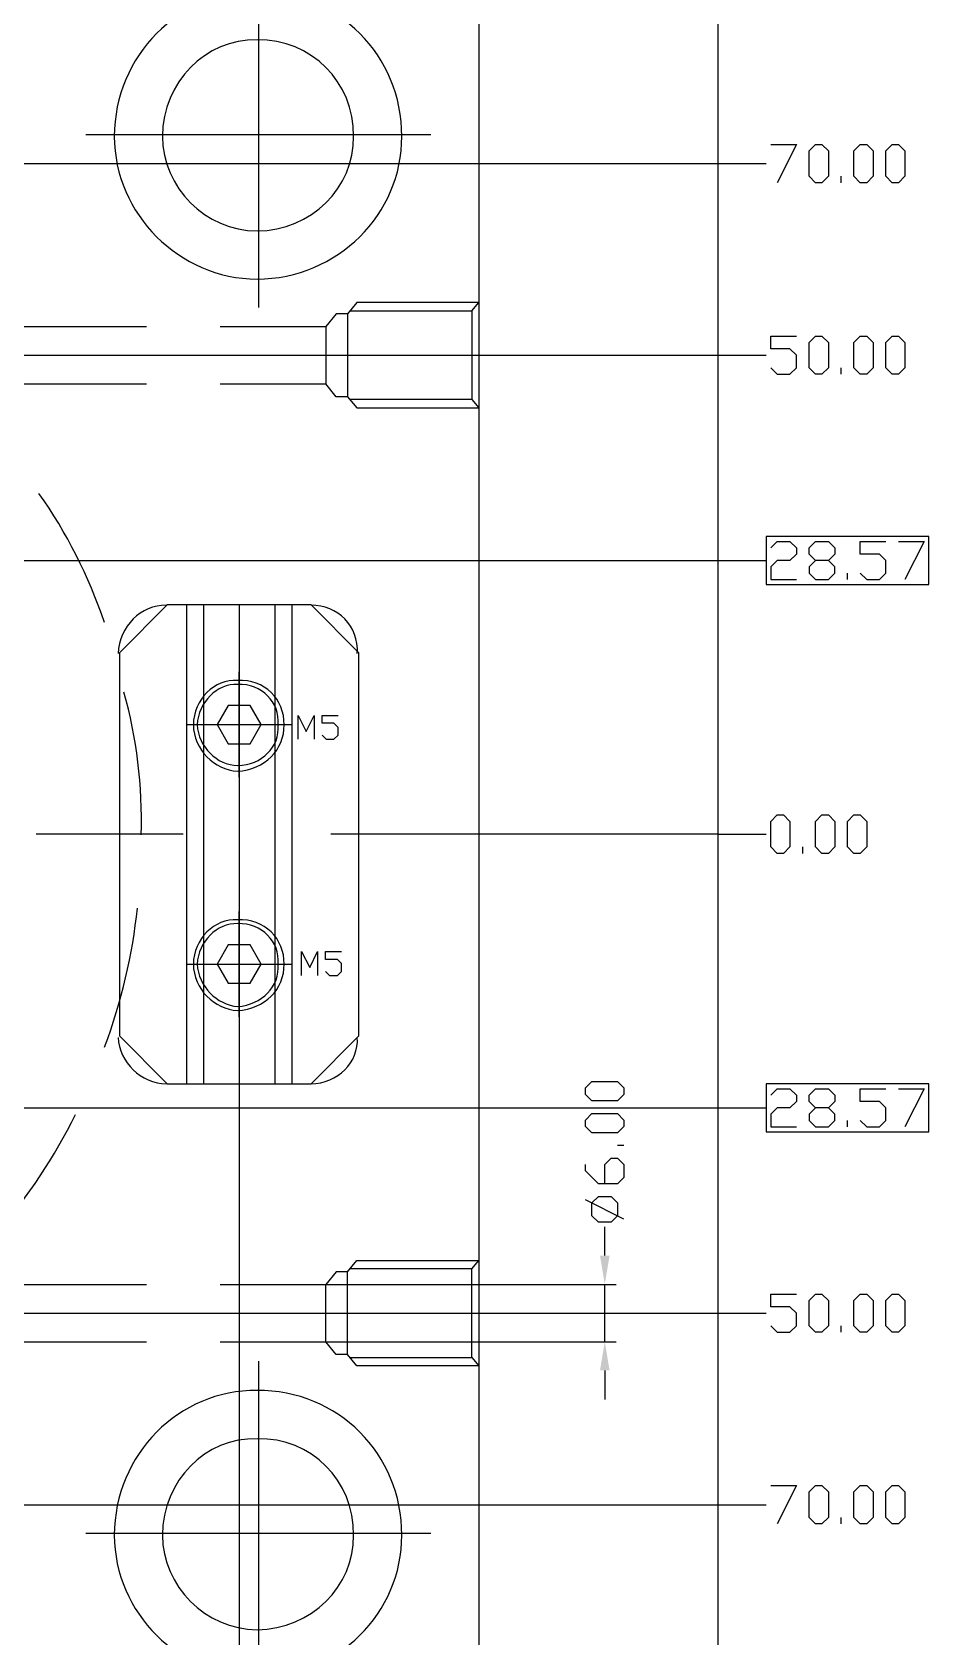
# Model space of a CAD drawing. Header units: inches. Extents: x 0 to 325, y 148 to 354.
# Drawn here: x 182.25 to 205.11, y 273.31 to 314.23 of the extents above; entities that cross this region are included whole.
import ezdxf

# ---------------------------------------------------------------- set-up
doc = ezdxf.new("R2010")
doc.units = ezdxf.units.IN
doc.header["$MEASUREMENT"] = 0

# ---------------------------------------------------------------- blocks, each defined once
blk = doc.blocks.new('AHH1270-500010_3')
at = {"transparency": 33554687}
for points in [[(196.973, 283.03), (196.85, 282.297), (196.728, 283.03)], [(196.973, 280.099), (196.85, 280.831), (196.728, 280.099)]]:
    blk.add_hatch(color=1, dxfattribs=at).paths.add_polyline_path(points)
at = {"color": 4, "transparency": 33554687}
for points in [[(138.678, 257.135), (199.741, 257.135), (199.741, 330.414), (138.678, 330.414), (138.678, 257.135)], [(193.636, 330.414), (193.636, 257.135)], [(185.695, 299.622), (184.475, 298.402)], [(189.361, 299.622), (185.695, 299.622)], [(186.187, 299.622), (186.187, 287.411)], [(186.615, 299.622), (186.615, 287.411)], [(187.531, 299.622), (187.531, 287.411)], [(188.441, 299.622), (188.441, 287.411)], [(188.874, 299.622), (188.874, 287.411)], [(190.581, 298.402), (189.361, 299.622)], [(184.475, 298.402), (184.475, 288.631)], [(190.581, 288.631), (190.581, 298.402)], [(184.475, 288.631), (185.695, 287.411)], [(189.361, 287.411), (190.581, 288.631)], [(185.695, 287.411), (189.361, 287.411)]]:
    blk.add_lwpolyline(points, dxfattribs=at)
at = {"color": 6, "transparency": 33554687}
for points in [[(188.018, 316.005), (188.018, 307.208)], [(192.416, 311.606), (183.619, 311.606)], [(187.531, 295.228), (187.531, 297.915)], [(187.245, 297.059), (186.965, 296.572), (187.245, 296.08), (187.811, 296.08), (188.091, 296.572), (187.811, 297.059), (187.245, 297.059)], [(189.031, 296.193), (189.031, 296.803), (189.238, 296.394), (189.439, 296.803), (189.439, 296.193)], [(189.641, 296.296), (189.744, 296.193), (189.946, 296.193), (190.049, 296.296), (190.049, 296.498), (189.946, 296.601), (189.641, 296.601), (189.641, 296.803), (190.049, 296.803)], [(186.187, 296.572), (188.874, 296.572)], [(187.531, 289.118), (187.531, 291.804)], [(187.245, 290.953), (186.965, 290.461), (187.245, 289.974), (187.811, 289.974), (188.091, 290.461), (187.811, 290.953), (187.245, 290.953)], [(189.12, 290.171), (189.12, 290.786), (189.326, 290.378), (189.528, 290.786), (189.528, 290.171)], [(189.73, 290.274), (189.833, 290.171), (190.035, 290.171), (190.138, 290.274), (190.138, 290.476), (190.035, 290.579), (189.73, 290.579), (189.73, 290.786), (190.138, 290.786)], [(186.187, 290.461), (188.874, 290.461)], [(188.018, 280.341), (188.018, 271.545)], [(192.416, 275.943), (183.619, 275.943)]]:
    blk.add_lwpolyline(points, dxfattribs=at)
at = {"color": 1, "transparency": 33554687}
for points in [[(201.084, 311.36), (201.734, 311.36), (201.247, 310.386)], [(202.226, 310.386), (202.063, 310.549), (202.063, 311.198), (202.226, 311.36), (202.388, 311.36), (202.55, 311.198), (202.55, 310.549), (202.388, 310.386), (202.226, 310.386)], [(203.362, 310.386), (203.2, 310.549), (203.2, 311.198), (203.362, 311.36), (203.529, 311.36), (203.692, 311.198), (203.692, 310.549), (203.529, 310.386), (203.362, 310.386)], [(204.179, 310.386), (204.017, 310.549), (204.017, 311.198), (204.179, 311.36), (204.341, 311.36), (204.504, 311.198), (204.504, 310.549), (204.341, 310.386), (204.179, 310.386)], [(181.42, 310.873), (200.961, 310.873)], [(202.875, 310.386), (202.875, 310.549)], [(201.084, 305.663), (201.247, 305.501), (201.571, 305.501), (201.734, 305.663), (201.734, 305.988), (201.571, 306.15), (201.084, 306.15), (201.084, 306.475), (201.734, 306.475)], [(202.226, 305.501), (202.063, 305.663), (202.063, 306.313), (202.226, 306.475), (202.388, 306.475), (202.55, 306.313), (202.55, 305.663), (202.388, 305.501), (202.226, 305.501)], [(203.362, 305.501), (203.2, 305.663), (203.2, 306.313), (203.362, 306.475), (203.529, 306.475), (203.692, 306.313), (203.692, 305.663), (203.529, 305.501), (203.362, 305.501)], [(204.179, 305.501), (204.017, 305.663), (204.017, 306.313), (204.179, 306.475), (204.341, 306.475), (204.504, 306.313), (204.504, 305.663), (204.341, 305.501), (204.179, 305.501)], [(193.636, 305.988), (200.961, 305.988)], [(202.875, 305.501), (202.875, 305.663)], [(200.961, 300.143), (205.114, 300.143), (205.114, 301.363), (200.961, 301.363), (200.961, 300.143)], [(201.084, 301.078), (201.247, 301.24), (201.571, 301.24), (201.734, 301.078), (201.734, 300.916), (201.571, 300.753), (201.247, 300.753), (201.084, 300.591), (201.084, 300.266), (201.734, 300.266)], [(202.226, 300.266), (202.55, 300.266), (202.713, 300.429), (202.713, 300.591), (202.55, 300.753), (202.226, 300.753), (202.063, 300.916), (202.063, 301.078), (202.226, 301.24), (202.55, 301.24), (202.713, 301.078), (202.713, 300.916), (202.55, 300.753)], [(203.362, 300.429), (203.529, 300.266), (203.854, 300.266), (204.017, 300.429), (204.017, 300.753), (203.854, 300.916), (203.362, 300.916), (203.362, 301.24), (204.017, 301.24)], [(204.341, 301.24), (204.991, 301.24), (204.504, 300.266)], [(173.022, 300.753), (200.961, 300.753)], [(202.226, 300.753), (202.063, 300.591), (202.063, 300.429), (202.226, 300.266)], [(203.038, 300.266), (203.038, 300.429)], [(201.247, 293.285), (201.084, 293.448), (201.084, 294.102), (201.247, 294.264), (201.409, 294.264), (201.571, 294.102), (201.571, 293.448), (201.409, 293.285), (201.247, 293.285)], [(202.388, 293.285), (202.226, 293.448), (202.226, 294.102), (202.388, 294.264), (202.55, 294.264), (202.713, 294.102), (202.713, 293.448), (202.55, 293.285), (202.388, 293.285)], [(203.2, 293.285), (203.038, 293.448), (203.038, 294.102), (203.2, 294.264), (203.362, 294.264), (203.529, 294.102), (203.529, 293.448), (203.362, 293.285), (203.2, 293.285)], [(186.104, 293.772), (182.35, 293.772)], [(199.741, 293.772), (189.862, 293.772)], [(199.741, 293.772), (200.961, 293.772)], [(201.901, 293.285), (201.901, 293.448)], [(187.531, 287.411), (187.531, 255.915)], [(197.336, 287.14), (197.173, 286.978), (196.524, 286.978), (196.361, 287.14), (196.361, 287.303), (196.524, 287.465), (197.173, 287.465), (197.336, 287.303), (197.336, 287.14)], [(200.961, 286.186), (205.114, 286.186), (205.114, 287.406), (200.961, 287.406), (200.961, 286.186)], [(201.084, 287.121), (201.247, 287.283), (201.571, 287.283), (201.734, 287.121), (201.734, 286.958), (201.571, 286.796), (201.247, 286.796), (201.084, 286.634), (201.084, 286.309), (201.734, 286.309)], [(202.226, 286.309), (202.55, 286.309), (202.713, 286.471), (202.713, 286.634), (202.55, 286.796), (202.226, 286.796), (202.063, 286.958), (202.063, 287.121), (202.226, 287.283), (202.55, 287.283), (202.713, 287.121), (202.713, 286.958), (202.55, 286.796)], [(203.362, 286.471), (203.529, 286.309), (203.854, 286.309), (204.017, 286.471), (204.017, 286.796), (203.854, 286.958), (203.362, 286.958), (203.362, 287.283), (204.017, 287.283)], [(204.341, 287.283), (204.991, 287.283), (204.504, 286.309)], [(172.875, 286.796), (200.961, 286.796)], [(197.336, 286.324), (197.173, 286.161), (196.524, 286.161), (196.361, 286.324), (196.361, 286.486), (196.524, 286.648), (197.173, 286.648), (197.336, 286.486), (197.336, 286.324)], [(202.226, 286.796), (202.063, 286.634), (202.063, 286.471), (202.226, 286.309)], [(203.038, 286.309), (203.038, 286.471)], [(197.336, 285.837), (197.173, 285.837)], [(196.848, 284.858), (196.848, 285.35), (197.011, 285.512), (197.173, 285.512), (197.336, 285.35), (197.336, 285.02), (197.173, 284.858), (196.686, 284.858), (196.361, 285.187), (196.361, 285.35)], [(197.336, 283.962), (196.361, 284.454)], [(197.173, 284.046), (197.011, 283.884), (196.686, 283.884), (196.524, 284.046), (196.524, 284.371), (196.686, 284.533), (197.011, 284.533), (197.173, 284.371), (197.173, 284.046)], [(196.848, 283.028), (196.848, 283.761)], [(187.531, 282.294), (197.144, 282.294)], [(196.848, 280.828), (196.848, 282.294)], [(201.084, 281.237), (201.247, 281.074), (201.571, 281.074), (201.734, 281.237), (201.734, 281.561), (201.571, 281.724), (201.084, 281.724), (201.084, 282.048), (201.734, 282.048)], [(202.226, 281.074), (202.063, 281.237), (202.063, 281.886), (202.226, 282.048), (202.388, 282.048), (202.55, 281.886), (202.55, 281.237), (202.388, 281.074), (202.226, 281.074)], [(203.362, 281.074), (203.2, 281.237), (203.2, 281.886), (203.362, 282.048), (203.529, 282.048), (203.692, 281.886), (203.692, 281.237), (203.529, 281.074), (203.362, 281.074)], [(204.179, 281.074), (204.017, 281.237), (204.017, 281.886), (204.179, 282.048), (204.341, 282.048), (204.504, 281.886), (204.504, 281.237), (204.341, 281.074), (204.179, 281.074)], [(193.636, 281.561), (200.961, 281.561)], [(202.875, 281.074), (202.875, 281.237)], [(187.531, 280.828), (197.144, 280.828)], [(196.848, 280.095), (196.848, 279.362)], [(201.084, 277.163), (201.734, 277.163), (201.247, 276.189)], [(202.226, 276.189), (202.063, 276.351), (202.063, 277.001), (202.226, 277.163), (202.388, 277.163), (202.55, 277.001), (202.55, 276.351), (202.388, 276.189), (202.226, 276.189)], [(203.362, 276.189), (203.2, 276.351), (203.2, 277.001), (203.362, 277.163), (203.529, 277.163), (203.692, 277.001), (203.692, 276.351), (203.529, 276.189), (203.362, 276.189)], [(204.179, 276.189), (204.017, 276.351), (204.017, 277.001), (204.179, 277.163), (204.341, 277.163), (204.504, 277.001), (204.504, 276.351), (204.341, 276.189), (204.179, 276.189)], [(181.42, 276.676), (200.961, 276.676)], [(202.875, 276.189), (202.875, 276.351)]]:
    blk.add_lwpolyline(points, dxfattribs=at)
at = {"transparency": 33554687}
for points in [[(190.532, 307.331), (190.29, 307.046)], [(190.532, 307.331), (190.29, 307.046)], [(190.532, 307.331), (190.29, 307.046)], [(193.636, 307.331), (190.532, 307.331)], [(193.464, 307.119), (193.636, 307.331)], [(190.29, 307.046), (190.005, 307.046), (189.739, 306.721)], [(190.29, 307.046), (190.29, 304.93)], [(190.29, 307.046), (190.29, 304.93)], [(190.29, 307.046), (190.29, 304.93)], [(190.359, 307.119), (193.464, 307.119)], [(193.464, 307.119), (193.464, 304.856)], [(181.41, 306.721), (185.169, 306.721)], [(187.043, 306.721), (189.739, 306.721)], [(189.739, 306.721), (189.739, 305.255)], [(174.843, 305.988), (193.636, 305.988)], [(181.41, 305.255), (185.169, 305.255)], [(187.043, 305.255), (189.739, 305.255)], [(190.29, 304.93), (190.005, 304.93), (189.739, 305.255)], [(190.29, 304.93), (190.532, 304.645)], [(190.29, 304.93), (190.532, 304.645)], [(190.29, 304.93), (190.532, 304.645)], [(193.464, 304.856), (190.359, 304.856)], [(190.532, 304.645), (193.636, 304.645)], [(190.532, 304.645), (193.636, 304.645)], [(193.464, 304.856), (193.636, 304.645)], [(190.29, 282.619), (190.532, 282.905)], [(190.29, 282.619), (190.532, 282.905)], [(190.29, 282.619), (190.532, 282.905)], [(190.532, 282.905), (193.636, 282.905)], [(190.532, 282.905), (193.636, 282.905)], [(193.464, 280.43), (193.464, 282.693), (193.636, 282.905)], [(190.005, 282.619), (189.739, 282.294)], [(190.29, 282.619), (190.005, 282.619)], [(190.29, 280.504), (190.29, 282.619)], [(190.29, 280.504), (190.29, 282.619)], [(190.29, 280.504), (190.29, 282.619)], [(193.464, 282.693), (190.359, 282.693)], [(181.41, 282.294), (185.169, 282.294)], [(187.043, 282.294), (189.739, 282.294)], [(189.739, 280.828), (189.739, 282.294)], [(174.843, 281.561), (193.636, 281.561)], [(181.41, 280.828), (185.169, 280.828)], [(187.043, 280.828), (189.739, 280.828)], [(190.005, 280.504), (189.739, 280.828)], [(190.29, 280.504), (190.005, 280.504)], [(193.636, 280.218), (190.532, 280.218), (190.29, 280.504)], [(190.532, 280.218), (190.29, 280.504)], [(190.532, 280.218), (190.29, 280.504)], [(190.359, 280.43), (193.464, 280.43)], [(193.464, 280.43), (193.636, 280.218)]]:
    blk.add_lwpolyline(points, dxfattribs=at)
at = {"color": 4, "transparency": 33554687}
for points in [[(191.673, 311.567), (191.683, 309.584), (190.043, 307.944), (187.983, 307.926), (185.996, 307.944), (184.355, 309.584), (184.343, 311.567), (184.355, 313.631), (185.996, 315.272), (187.983, 315.257), (190.043, 315.272), (191.683, 313.631), (191.673, 311.567)], [(190.443, 311.567), (190.462, 310.259), (189.368, 309.165), (187.983, 309.156), (186.67, 309.165), (185.577, 310.259), (185.572, 311.567), (185.577, 312.957), (186.67, 314.05), (187.983, 314.027), (189.368, 314.05), (190.462, 312.957), (190.443, 311.567)], [(191.673, 275.899), (191.683, 273.923), (190.043, 272.282), (187.983, 272.258), (185.996, 272.282), (184.355, 273.923), (184.343, 275.899), (184.355, 277.97), (185.996, 279.61), (187.983, 279.589), (190.043, 279.61), (191.683, 277.97), (191.673, 275.899)], [(190.443, 275.899), (190.462, 274.597), (189.368, 273.504), (187.983, 273.488), (186.67, 273.504), (185.577, 274.597), (185.572, 275.899), (185.577, 277.295), (186.67, 278.389), (187.983, 278.359), (189.368, 278.389), (190.462, 277.295), (190.443, 275.899)]]:
    blk.add_open_spline(points, degree=3, knots=[0, 0, 0, 0, 1, 1, 1, 2, 2, 2, 3, 3, 3, 4, 4, 4, 4], dxfattribs=at)
for points in [[(184.097, 299.169), (183.687, 300.356), (183.132, 301.46), (182.424, 302.465)], [(185.671, 299.612), (185.024, 299.625), (184.478, 299.078), (184.441, 298.382)], [(190.541, 298.382), (190.584, 299.078), (190.037, 299.625), (189.361, 299.612)], [(185.031, 293.757), (185.064, 295.008), (184.92, 296.235), (184.589, 297.398)], [(184.097, 288.346), (184.529, 289.512), (184.814, 290.714), (184.933, 291.888)], [(184.441, 288.592), (184.478, 287.959), (185.024, 287.412), (185.671, 287.411)], [(189.361, 287.411), (190.037, 287.412), (190.584, 287.959), (190.541, 288.592)], [(181.341, 283.574), (182.146, 284.53), (182.825, 285.562), (183.359, 286.624)]]:
    blk.add_open_spline(points, degree=3, dxfattribs=at)
at = {"color": 6, "transparency": 33554687}
for points in [[(188.672, 296.562), (188.691, 295.931), (188.172, 295.412), (187.491, 295.381), (186.89, 295.412), (186.371, 295.931), (186.36, 296.562), (186.371, 297.213), (186.89, 297.732), (187.491, 297.693), (188.172, 297.732), (188.691, 297.213), (188.672, 296.562)], [(188.524, 296.562), (188.569, 295.999), (188.104, 295.534), (187.491, 295.529), (186.958, 295.534), (186.493, 295.999), (186.458, 296.562), (186.493, 297.145), (186.958, 297.61), (187.491, 297.595), (188.104, 297.61), (188.569, 297.145), (188.524, 296.562)], [(188.672, 290.461), (188.691, 289.825), (188.172, 289.305), (187.491, 289.28), (186.89, 289.305), (186.371, 289.825), (186.36, 290.461), (186.371, 291.106), (186.89, 291.626), (187.491, 291.593), (188.172, 291.626), (188.691, 291.106), (188.672, 290.461)], [(188.524, 290.461), (188.569, 289.892), (188.104, 289.427), (187.491, 289.379), (186.958, 289.427), (186.493, 289.892), (186.458, 290.461), (186.493, 291.039), (186.958, 291.504), (187.491, 291.494), (188.104, 291.504), (188.569, 291.039), (188.524, 290.461)]]:
    blk.add_open_spline(points, degree=3, knots=[0, 0, 0, 0, 1, 1, 1, 2, 2, 2, 3, 3, 3, 4, 4, 4, 4], dxfattribs=at)

msp = doc.modelspace()

# ---------------------------------------------------------------- block references
msp.add_blockref('AHH1270-500010_3', (0, 0))

doc.saveas('drawing.dxf')
